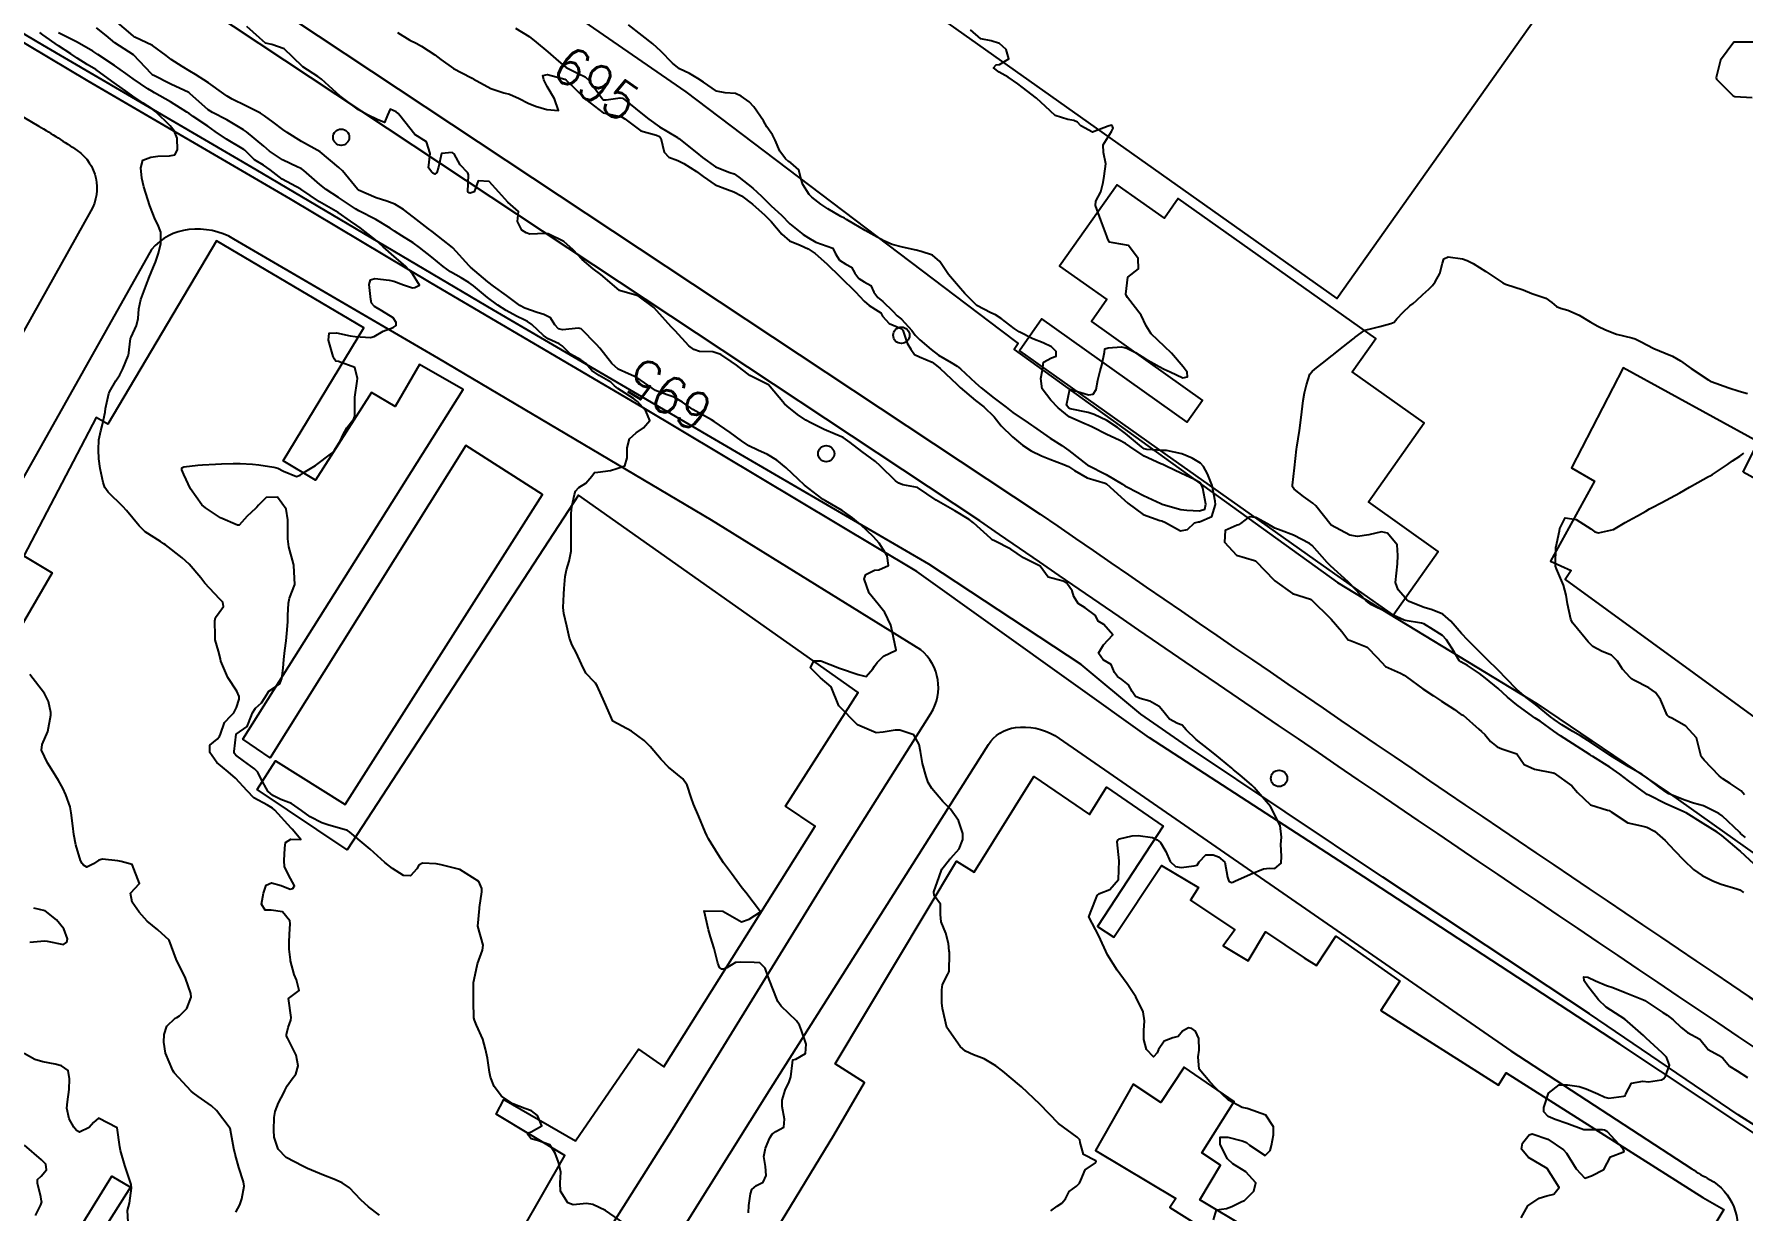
# Model space of a CAD drawing. Header units: metres. Extents: x 286371 to 293043, y 7462578 to 7466404.
# Drawn here: x 287010.4 to 287191.9, y 7465645.5 to 7465770.5 of the extents above; entities that cross this region are included whole.
import ezdxf
from ezdxf.enums import TextEntityAlignment as Align

# ---------------------------------------------------------------- set-up
doc = ezdxf.new("R2010")
doc.units = ezdxf.units.M
doc.header["$MEASUREMENT"] = 0
for name, color, linetype in [('Cotas', 45, 'Continuous'), ('Curvas de Nivel 1m', 11, 'Continuous'), ('Curvas de Nivel 5m', 15, 'Continuous'), ('Divisas', 45, 'Continuous'), ('Edificações', 30, 'Continuous'), ('Linha Férrea', 20, 'Continuous'), ('Postes', 20, 'Continuous'), ('Vias primárias', 230, 'Continuous')]:
    doc.layers.add(name, color=color, linetype=linetype)
doc.styles.add('Style-STANDARD', font='STANDARD.shx')

msp = doc.modelspace()

# ---------------------------------------------------------------- linework, layer by layer
at = {"layer": 'Curvas de Nivel 1m', "flags": 128}
for points, elevation in [([(287047.09, 7465645), (287045.93, 7465645.88), (287045.12, 7465646.64), (287043.9, 7465647.91), (287043.14, 7465648.44), (287042.25, 7465648.84), (287041.15, 7465649.27), (287039.45, 7465649.98), (287039.17, 7465650.11), (287038.95, 7465650.21), (287037.18, 7465651.13), (287036.34, 7465652.03), (287035.93, 7465653.31), (287035.87, 7465654.03), (287035.9, 7465655.39), (287036.02, 7465656.03), (287036.36, 7465656.94), (287036.93, 7465658.02), (287037.06, 7465658.26), (287037.3, 7465658.74), (287037.83, 7465659.49), (287038.2, 7465660), (287038.46, 7465660.88), (287038.24, 7465662), (287037.38, 7465663.76), (287037.24, 7465664.02), (287037.21, 7465664.2), (287037.4, 7465664.96), (287037.68, 7465665.74), (287037.71, 7465666.01), (287037.44, 7465668.01), (287038.57, 7465668.89), (287038.27, 7465670), (287038.05, 7465670.57), (287037.66, 7465672.01), (287037.63, 7465672.14), (287037.52, 7465673.25), (287037.51, 7465674.01), (287037.55, 7465674.82), (287037.62, 7465676), (287037.57, 7465676.28), (287036.8, 7465677.24), (287035.58, 7465677.41), (287034.95, 7465677.41), (287034.58, 7465678.05), (287034.78, 7465679.22), (287035.07, 7465680.05), (287035.63, 7465680.32), (287036.66, 7465680.02), (287037.62, 7465679.64), (287037.91, 7465679.71), (287038.06, 7465680), (287037.64, 7465680.77), (287037.01, 7465682.01), (287036.99, 7465682.68), (287037.06, 7465684.01), (287037.13, 7465684.58), (287037.7, 7465684.94), (287038.76, 7465684.93), (287037.81, 7465686), (287037.72, 7465686.11), (287036, 7465688.03), (287035.75, 7465688.24), (287035.22, 7465688.57), (287033.76, 7465689.35), (287033.06, 7465690.08), (287031.8, 7465691.44), (287031.01, 7465692.11), (287029.83, 7465693.11), (287029.08, 7465694.14), (287029.07, 7465694.92), (287029.87, 7465695.58), (287030.12, 7465695.87), (287030.2, 7465696.12), (287030.65, 7465697.36), (287031.35, 7465698.1), (287031.64, 7465698.36), (287031.92, 7465698.94), (287032.2, 7465699.82), (287032.21, 7465700.09), (287031.94, 7465700.66), (287030.98, 7465702.11), (287030.25, 7465703.86), (287030.2, 7465704.12), (287030.01, 7465704.91), (287029.65, 7465706.13), (287029.63, 7465706.53), (287029.62, 7465708.13), (287029.69, 7465708.5), (287030.07, 7465709.04), (287030.53, 7465709.66), (287030.45, 7465710.12), (287030.09, 7465710.48), (287028.55, 7465712.15), (287028.12, 7465712.71), (287026.87, 7465714.17), (287026.15, 7465714.82), (287024.36, 7465716.21), (287024.18, 7465716.34), (287023.83, 7465716.57), (287022.2, 7465717.6), (287021.57, 7465718.25), (287020.24, 7465719.86), (287019.82, 7465720.28), (287018.27, 7465721.81), (287017.93, 7465722.31), (287017.75, 7465722.84), (287017.43, 7465724.32), (287017.29, 7465725.35), (287017.25, 7465726.32), (287017.3, 7465727.37), (287017.49, 7465728.32), (287017.69, 7465729), (287017.94, 7465730.31), (287018, 7465730.71), (287018.36, 7465732.31), (287018.38, 7465732.35), (287018.43, 7465732.47), (287019.09, 7465733.65), (287019.51, 7465734.29), (287019.85, 7465734.9), (287020.4, 7465736.28), (287020.42, 7465736.34), (287020.49, 7465736.94), (287020.66, 7465738.12), (287020.71, 7465738.27), (287021.27, 7465739.52), (287021.45, 7465740.26), (287021.55, 7465741.27), (287021.75, 7465742.26), (287021.97, 7465742.86), (287022.49, 7465744.25), (287022.52, 7465744.33), (287022.61, 7465744.56), (287023.1, 7465745.76), (287023.29, 7465746.23), (287023.64, 7465747.21), (287023.88, 7465748.22), (287023.88, 7465749.42), (287023.56, 7465750.23), (287023.26, 7465750.79), (287022.72, 7465752.23), (287022.06, 7465754.24), (287021.85, 7465755.17), (287021.76, 7465756.25), (287021.96, 7465757.09), (287022.81, 7465757.41), (287023.54, 7465757.5), (287024.81, 7465757.54), (287025.36, 7465757.64), (287025.63, 7465758.19), (287025.62, 7465759.41), (287025.28, 7465760.2), (287024.86, 7465760.71), (287023.33, 7465762.23), (287022.89, 7465762.56), (287021.99, 7465763.15), (287020.91, 7465763.88), (287020.36, 7465764.27), (287018.93, 7465765.28), (287017.51, 7465766.32), (287016.95, 7465766.71), (287016.04, 7465767.25), (287014.97, 7465767.91), (287014.3, 7465768.36), (287012.99, 7465769.24), (287011.35, 7465770.41), (287011.01, 7465770.64)], 692), ([(287073.07, 7465644.16), (287071.1, 7465645.49), (287069.76, 7465646.16), (287069.11, 7465646.25), (287067.68, 7465646.12), (287067.12, 7465646.32), (287066.32, 7465647.57), (287066.29, 7465648.43), (287066.36, 7465649.57), (287066.11, 7465650.64), (287065.78, 7465651.58), (287065.21, 7465652.47), (287063.88, 7465652.94), (287063.22, 7465653.11), (287062.83, 7465653.62), (287063.05, 7465653.8), (287063.23, 7465653.86), (287064.35, 7465654.49), (287063.9, 7465655.6), (287063.26, 7465656.1), (287062.55, 7465656.34), (287061.27, 7465656.84), (287060.07, 7465657.66), (287059.3, 7465658.66), (287058.9, 7465659.68), (287058.8, 7465660.2), (287058.59, 7465661.69), (287058.38, 7465662.66), (287058.07, 7465663.69), (287057.4, 7465665.21), (287057.18, 7465665.71), (287057.14, 7465665.98), (287057.09, 7465667.71), (287057.09, 7465668.06), (287057.1, 7465669.71), (287057.15, 7465670.03), (287057.5, 7465671.7), (287058.06, 7465673.16), (287058.13, 7465673.7), (287057.56, 7465675.7), (287057.72, 7465677.58), (287057.73, 7465677.7), (287057.97, 7465679.35), (287057.96, 7465679.7), (287057.64, 7465680.47), (287055.65, 7465681.73), (287053.66, 7465682.21), (287053.12, 7465682.32), (287051.66, 7465682.41), (287051.28, 7465682.18), (287051.08, 7465681.8), (287050.41, 7465681.05), (287049.64, 7465681.1), (287048.47, 7465681.84), (287047.66, 7465682.48), (287046.1, 7465683.88), (287045.69, 7465684.23), (287043.94, 7465685.68), (287043.71, 7465685.86), (287043.58, 7465685.92), (287041.72, 7465686.43), (287040.99, 7465686.69), (287039.73, 7465687.33), (287038.8, 7465687.99), (287037.75, 7465688.73), (287036.63, 7465689.15), (287035.77, 7465689.58), (287035.25, 7465690.04), (287034.48, 7465691.38), (287034.19, 7465692.06), (287033.82, 7465692.43), (287032.65, 7465693.27), (287031.84, 7465693.89), (287031.67, 7465694.1), (287031.66, 7465694.28), (287031.86, 7465696.09), (287033.03, 7465696.93), (287033.52, 7465698.07), (287033.6, 7465698.37), (287033.92, 7465698.85), (287034.55, 7465699.43), (287034.94, 7465700.05), (287035.33, 7465700.66), (287035.95, 7465701.05), (287036.53, 7465701.45), (287036.74, 7465702.02), (287036.87, 7465703.13), (287036.94, 7465704.02), (287037.04, 7465704.99), (287037.18, 7465706.02), (287037.26, 7465706.79), (287037.35, 7465708.02), (287037.37, 7465708.71), (287037.45, 7465710.01), (287037.55, 7465710.55), (287038.11, 7465712), (287038, 7465714.01), (287037.97, 7465714.19), (287037.46, 7465716.02), (287037.35, 7465716.85), (287037.36, 7465718.02), (287037.35, 7465718.89), (287037.18, 7465720.02), (287036.25, 7465721.27), (287035.06, 7465721.24), (287034.24, 7465720.44), (287034.08, 7465720.22), (287033.93, 7465720.07), (287033.03, 7465719.27), (287032.21, 7465718.32), (287032.01, 7465718.29), (287030.22, 7465719.1), (287028.6, 7465720.15), (287028.24, 7465720.48), (287027.02, 7465722.17), (287026.3, 7465723.68), (287026.1, 7465724.19), (287026.09, 7465724.4), (287026.31, 7465724.52), (287027.8, 7465724.68), (287028.31, 7465724.7), (287029.67, 7465724.78), (287030.31, 7465724.82), (287031.55, 7465724.86), (287032.31, 7465724.84), (287033.6, 7465724.78), (287034.3, 7465724.71), (287035.87, 7465724.47), (287036.3, 7465724.35), (287036.91, 7465724.03), (287038.29, 7465723.46), (287038.67, 7465723.62), (287039.23, 7465723.99), (287040.3, 7465724.64), (287042.05, 7465725.94), (287042.19, 7465726.08), (287042.33, 7465726.27), (287042.96, 7465727.31), (287043.25, 7465727.92), (287043.63, 7465728.65), (287044.38, 7465729.61), (287044.46, 7465729.82), (287044.47, 7465729.9), (287044.48, 7465731.83), (287044.49, 7465731.9), (287044.74, 7465733.61), (287044.75, 7465733.9), (287044.47, 7465735.06), (287042.73, 7465735.68), (287042.48, 7465735.74), (287042.31, 7465735.94), (287042.19, 7465736.24), (287041.67, 7465737.95), (287041.76, 7465738.71), (287042.53, 7465738.75), (287044, 7465738.43), (287044.52, 7465738.34), (287046.16, 7465738.24), (287046.52, 7465738.34), (287047.48, 7465738.91), (287048.54, 7465739.3), (287048.88, 7465739.5), (287048.88, 7465739.84), (287048.55, 7465740.33), (287047.36, 7465741.07), (287046.57, 7465741.52), (287046.27, 7465741.88), (287046.17, 7465742.29), (287046.02, 7465743.88), (287046.14, 7465744.35), (287046.61, 7465744.5), (287048.13, 7465744.33), (287048.61, 7465744.21), (287049.67, 7465743.83), (287050.6, 7465743.53), (287050.86, 7465743.55), (287051.36, 7465743.8), (287050.62, 7465745.01), (287049.86, 7465745.83), (287048.65, 7465746.84), (287047.49, 7465747.86), (287046.68, 7465748.61), (287045.04, 7465749.9), (287044.7, 7465750.13), (287044.02, 7465750.59), (287042.72, 7465751.51), (287041.97, 7465751.95), (287040.73, 7465752.65), (287038.75, 7465753.99), (287036.77, 7465755.05), (287035.48, 7465756.04), (287034.79, 7465756.53), (287033.84, 7465757.11), (287032.87, 7465758.08), (287032.81, 7465758.14), (287032.7, 7465758.21), (287030.84, 7465759.31), (287029.65, 7465760.13), (287028.86, 7465760.69), (287027.32, 7465761.73), (287026.88, 7465762.02), (287026.65, 7465762.18), (287024.9, 7465763.29), (287023.21, 7465764.23), (287022.92, 7465764.4), (287022.5, 7465764.66), (287020.94, 7465765.71), (287020.15, 7465766.28), (287018.96, 7465767.13), (287017.19, 7465768.32), (287016.98, 7465768.46), (287016.64, 7465768.67), (287014.99, 7465769.6), (287013.44, 7465770.38), (287013.01, 7465770.62)], 693), ([(287086.31, 7465645.27), (287086.34, 7465646.03), (287086.51, 7465647.26), (287086.66, 7465647.74), (287087.14, 7465648.17), (287087.86, 7465648.53), (287088.2, 7465649.24), (287088.1, 7465650.17), (287087.93, 7465651.24), (287088.1, 7465652.14), (287088.57, 7465653.22), (287088.82, 7465653.62), (287089.22, 7465653.88), (287090.06, 7465654.37), (287090.13, 7465655.2), (287089.9, 7465656.57), (287089.9, 7465657.21), (287090.21, 7465658.29), (287090.63, 7465659.19), (287090.81, 7465659.7), (287090.97, 7465661.19), (287091.02, 7465661.52), (287091.35, 7465661.59), (287092.35, 7465662.18), (287092.45, 7465663.17), (287091.94, 7465664.63), (287091.71, 7465665.18), (287091.41, 7465665.66), (287089.78, 7465667.21), (287089.44, 7465667.72), (287088.82, 7465669.22), (287088.4, 7465670.31), (287088.08, 7465671.24), (287087.5, 7465671.8), (287086.91, 7465671.85), (287085.5, 7465671.87), (287084.92, 7465671.86), (287084, 7465671.3), (287083.66, 7465671.14), (287083.49, 7465671.13), (287083.23, 7465671.31), (287083.04, 7465671.77), (287082.67, 7465673.32), (287082.28, 7465674.59), (287082.06, 7465675.33), (287081.58, 7465677.33), (287083.58, 7465677.3), (287085.57, 7465676.16), (287086.39, 7465676.45), (287087.58, 7465677.24), (287086.01, 7465679.27), (287085.62, 7465679.76), (287084.49, 7465681.29), (287083.66, 7465682.45), (287083.08, 7465683.31), (287082.04, 7465684.98), (287081.87, 7465685.33), (287081.71, 7465685.73), (287081.02, 7465687.35), (287080.45, 7465688.67), (287080.2, 7465689.36), (287079.79, 7465690.7), (287079.32, 7465691.37), (287077.82, 7465692.6), (287077.01, 7465693.41), (287075.85, 7465694.79), (287075.22, 7465695.43), (287073.88, 7465696.42), (287071.89, 7465697.48), (287071.02, 7465699.5), (287070.22, 7465701.24), (287070.05, 7465701.51), (287070.01, 7465701.57), (287069.96, 7465701.62), (287069.02, 7465702.58), (287068.56, 7465703.54), (287068, 7465704.77), (287067.58, 7465705.55), (287067.29, 7465706.29), (287066.99, 7465707.56), (287066.69, 7465708.94), (287066.63, 7465709.57), (287066.69, 7465710.98), (287066.73, 7465711.57), (287066.84, 7465712.86), (287066.98, 7465713.56), (287067.25, 7465714.47), (287067.45, 7465715.56), (287067.46, 7465716.28), (287067.45, 7465717.56), (287067.48, 7465718.29), (287067.47, 7465719.56), (287067.54, 7465720.26), (287067.82, 7465721.55), (287067.91, 7465721.91), (287068.28, 7465722.3), (287069.04, 7465722.77), (287069.65, 7465723.52), (287069.93, 7465723.89), (287070.3, 7465723.92), (287071.66, 7465724.13), (287072.31, 7465724.32), (287073.17, 7465724.61), (287073.41, 7465725.47), (287073.4, 7465726.52), (287073.65, 7465727.46), (287074.36, 7465728.13), (287075.15, 7465728.65), (287075.81, 7465729.42), (287075.39, 7465730.44), (287074.5, 7465731.44), (287074.42, 7465731.52), (287074.1, 7465731.76), (287072.43, 7465732.84), (287072.08, 7465733.12), (287071.67, 7465733.49), (287070.45, 7465734.22), (287069.67, 7465734.73), (287068.98, 7465735.53), (287068.48, 7465735.88), (287067.41, 7465736.48), (287066.5, 7465737.37), (287066.19, 7465737.58), (287065.03, 7465738.11), (287064.52, 7465738.47), (287063.27, 7465739.62), (287062.84, 7465739.93), (287062.54, 7465740.08), (287061.67, 7465740.52), (287060.56, 7465741.11), (287059.69, 7465741.68), (287058.58, 7465742.5), (287057.09, 7465743.72), (287056.61, 7465744.09), (287055.77, 7465744.58), (287054.63, 7465745.2), (287053.85, 7465745.77), (287052.65, 7465746.77), (287051.36, 7465747.8), (287050.67, 7465748.3), (287049.46, 7465749.05), (287048.69, 7465749.55), (287048.24, 7465749.85), (287046.71, 7465750.78), (287044.92, 7465751.7), (287044.72, 7465751.8), (287044.56, 7465751.91), (287042.74, 7465753.1), (287041.45, 7465753.95), (287040.76, 7465754.5), (287039.07, 7465755.99), (287038.79, 7465756.19), (287038.44, 7465756.35), (287036.8, 7465757.11), (287035.42, 7465758.05), (287034.82, 7465758.55), (287032.97, 7465760.08), (287032.85, 7465760.17), (287032.64, 7465760.3), (287030.87, 7465761.36), (287029.35, 7465762.14), (287028.89, 7465762.44), (287026.97, 7465764.17), (287026.91, 7465764.21), (287026.84, 7465764.25), (287024.93, 7465765.15), (287023.06, 7465766.12), (287022.94, 7465766.18), (287022.88, 7465766.24), (287020.97, 7465768.26), (287018.99, 7465769.56), (287018.08, 7465770.31), (287017.02, 7465771.15)], 694), ([(287135.72, 7465644.5), (287136.03, 7465645.57), (287137.1, 7465645.72), (287137.65, 7465645.93), (287138.73, 7465646.46), (287138.99, 7465646.58), (287139.12, 7465646.67), (287140.01, 7465647.56), (287140.19, 7465648.44), (287139.16, 7465649.6), (287137.77, 7465650.48), (287137.18, 7465651), (287136.41, 7465652.5), (287136.41, 7465653.3), (287137.22, 7465653.3), (287138.77, 7465652.9), (287139.21, 7465652.73), (287139.55, 7465652.45), (287141.19, 7465651.35), (287141.73, 7465651.89), (287141.87, 7465652.41), (287142.09, 7465653.55), (287142.1, 7465654.41), (287141.26, 7465655.62), (287139.4, 7465656.32), (287139.27, 7465656.34), (287138.75, 7465656.46), (287137.29, 7465657.23), (287135.97, 7465658.5), (287135.31, 7465659.18), (287134.19, 7465660.53), (287134.07, 7465661.82), (287134.19, 7465662.53), (287134.16, 7465663.76), (287133.8, 7465664.54), (287133.4, 7465664.83), (287133.05, 7465664.9), (287132.43, 7465664.56), (287131.97, 7465663.98), (287131.38, 7465663.83), (287130.47, 7465663.49), (287129.88, 7465662.6), (287129.71, 7465662.24), (287129.35, 7465661.83), (287128.58, 7465662.62), (287128.32, 7465663.68), (287128.3, 7465664.62), (287128.36, 7465665.67), (287128.23, 7465666.62), (287127.45, 7465668.2), (287127.18, 7465668.64), (287126.54, 7465669.58), (287125.75, 7465670.66), (287125.49, 7465671.02), (287124.44, 7465672.68), (287123.54, 7465674.69), (287122.45, 7465676.71), (287122.77, 7465677.52), (287123.23, 7465678.7), (287123.34, 7465678.97), (287123.61, 7465679.17), (287124.69, 7465679.61), (287125.63, 7465680.66), (287125.67, 7465682.66), (287125.49, 7465684.67), (287125.53, 7465684.84), (287125.71, 7465684.98), (287127.05, 7465685.31), (287127.71, 7465685.33), (287129.22, 7465685.11), (287129.71, 7465684.88), (287130.08, 7465684.6), (287130.63, 7465683.64), (287131.12, 7465682.58), (287131.66, 7465682.03), (287132.29, 7465681.93), (287133.66, 7465682.13), (287133.99, 7465682.2), (287134.2, 7465682.54), (287134.91, 7465683.29), (287135.68, 7465683.29), (287136.25, 7465683.08), (287136.91, 7465682.5), (287137.2, 7465680.93), (287137.32, 7465680.49), (287137.63, 7465680.35), (287137.75, 7465680.37), (287137.96, 7465680.48), (287139.65, 7465681.25), (287141.02, 7465681.79), (287141.66, 7465681.86), (287142.24, 7465681.82), (287142.88, 7465682.4), (287142.94, 7465683.13), (287142.86, 7465684.4), (287142.94, 7465685.16), (287142.79, 7465686.4), (287141.75, 7465688.41), (287140.03, 7465690.44), (287139.79, 7465690.68), (287138.5, 7465691.78), (287137.82, 7465692.33), (287137.64, 7465692.48), (287135.85, 7465693.98), (287135.19, 7465694.51), (287133.87, 7465695.53), (287132.82, 7465696.55), (287132.39, 7465697.05), (287131.89, 7465697.24), (287131.02, 7465697.7), (287130.31, 7465698.59), (287129.92, 7465699.04), (287128.93, 7465699.61), (287127.93, 7465699.88), (287127.43, 7465700.12), (287127.08, 7465700.64), (287126.67, 7465701.36), (287125.96, 7465701.92), (287125.52, 7465702.22), (287125.18, 7465702.67), (287124.83, 7465703.52), (287123.99, 7465704.01), (287123.48, 7465704.7), (287124.02, 7465705.6), (287125.03, 7465706.67), (287124.05, 7465707.77), (287123.46, 7465708.1), (287123.16, 7465708.7), (287122.08, 7465709.54), (287121.32, 7465709.97), (287120.87, 7465710.74), (287120.7, 7465711.34), (287120.11, 7465712.13), (287119.73, 7465712.36), (287118.13, 7465712.78), (287117.31, 7465713.95), (287116.16, 7465714.51), (287115.54, 7465714.82), (287114.18, 7465715.76), (287112.43, 7465716.63), (287112.19, 7465716.76), (287112.05, 7465716.88), (287110.22, 7465718.55), (287109.75, 7465718.91), (287108.24, 7465719.83), (287106.25, 7465720.96), (287104.27, 7465722.32), (287102.71, 7465722.58), (287102.28, 7465722.76), (287101.91, 7465723.03), (287100.31, 7465724.61), (287099.79, 7465725.06), (287098.33, 7465726.14), (287097.1, 7465727.1), (287096.35, 7465727.62), (287095.5, 7465727.99), (287094.36, 7465728.47), (287092.92, 7465729.17), (287092.38, 7465729.47), (287091.51, 7465730.07), (287090.41, 7465730.95), (287090.14, 7465731.21), (287088.44, 7465733.23), (287086.46, 7465734.22), (287085.02, 7465735.29), (287084.48, 7465735.7), (287083.38, 7465736.42), (287082.5, 7465736.73), (287081.09, 7465736.75), (287080.5, 7465736.97), (287079.98, 7465737.36), (287078.53, 7465738.94), (287078.08, 7465739.39), (287076.56, 7465741.07), (287076.25, 7465741.42), (287074.58, 7465742.66), (287072.94, 7465743.12), (287072.59, 7465743.25), (287072.31, 7465743.48), (287070.62, 7465744.92), (287069.82, 7465745.52), (287068.64, 7465746.54), (287067.69, 7465747.55), (287066.67, 7465748.44), (287065.02, 7465749.25), (287064.69, 7465749.28), (287063.07, 7465749.23), (287062.69, 7465749.36), (287062.24, 7465749.63), (287061.77, 7465750.57), (287061.88, 7465751.64), (287060.74, 7465752.61), (287059.79, 7465753.67), (287058.77, 7465754.83), (287057.58, 7465754.89), (287057.15, 7465753.71), (287056.75, 7465753.57), (287056.63, 7465753.6), (287056.49, 7465753.72), (287056.57, 7465755.51), (287056.48, 7465755.72), (287055.66, 7465756.6), (287055.04, 7465757.74), (287054.82, 7465757.89), (287053.7, 7465757.77), (287053.36, 7465756.34), (287053.21, 7465755.78), (287052.97, 7465755.59), (287052.78, 7465755.69), (287052.67, 7465755.79), (287052.32, 7465756.26), (287052.48, 7465757.79), (287052.08, 7465759.04), (287050.84, 7465759.81), (287049.26, 7465761.84), (287049.08, 7465762.05), (287048.88, 7465762.23), (287048.24, 7465762.5), (287047.95, 7465761.86), (287047.65, 7465761.08), (287046.87, 7465761.39), (287045.83, 7465761.89), (287044.88, 7465762.41), (287042.9, 7465763.93), (287040.93, 7465765.7), (287040.54, 7465765.97), (287038.96, 7465767), (287037.88, 7465768.01), (287036.99, 7465768.9), (287035.67, 7465769.37), (287035, 7465769.5), (287034.34, 7465770.06), (287033.02, 7465771.28)], 696), ([(287049.01, 7465770.64), (287050.34, 7465769.81), (287050.99, 7465769.52), (287051.58, 7465769.2), (287052.97, 7465768.27), (287053.62, 7465767.76), (287054.95, 7465766.83), (287056.8, 7465765.85), (287056.94, 7465765.78), (287057.06, 7465765.71), (287058.92, 7465764.69), (287060.33, 7465764.24), (287060.91, 7465764.09), (287061.94, 7465763.64), (287062.9, 7465763.14), (287063.68, 7465762.82), (287064.89, 7465762.45), (287066.11, 7465762.35), (287065.71, 7465763.58), (287064.92, 7465764.92), (287064.57, 7465765.6), (287064.46, 7465766.09), (287064.94, 7465766.19), (287066.8, 7465765.7), (287066.93, 7465765.58), (287066.95, 7465765.56), (287068.91, 7465763.65), (287069.02, 7465763.53), (287070.88, 7465762.1), (287072.66, 7465761.7), (287072.88, 7465761.66), (287073.18, 7465761.47), (287074.86, 7465760.2), (287076.53, 7465759.74), (287076.85, 7465759.59), (287076.99, 7465759.41), (287077.35, 7465757.94), (287077.84, 7465757.4), (287078.81, 7465757.04), (287079.44, 7465756.74), (287080.78, 7465755.89), (287081.5, 7465755.34), (287082.76, 7465754.46), (287084.08, 7465753.98), (287084.75, 7465753.73), (287085.56, 7465753.28), (287086.73, 7465752.4), (287088.05, 7465751.24), (287088.7, 7465750.56), (287089.83, 7465749.22), (287090.67, 7465748.5), (287091.79, 7465748.06), (287092.66, 7465747.66), (287093.39, 7465747.16), (287094.64, 7465746.05), (287095.1, 7465745.61), (287095.6, 7465745.13), (287096.61, 7465744.13), (287097.13, 7465743.63), (287097.67, 7465743.1), (287098.58, 7465742.1), (287099.13, 7465741.63), (287100.09, 7465741.05), (287100.37, 7465740.86), (287100.56, 7465740.51), (287101.25, 7465739.74), (287102.54, 7465739.21), (287102.72, 7465739.01), (287103.15, 7465737.65), (287103.54, 7465737), (287103.94, 7465736.45), (287104.48, 7465736.19), (287105.81, 7465735.63), (287106.47, 7465735.14), (287106.68, 7465734.95), (287108.44, 7465733.27), (287108.81, 7465732.92), (287110.41, 7465731.56), (287111.31, 7465730.88), (287112.39, 7465729.81), (287113.16, 7465728.85), (287114.36, 7465727.69), (287115.43, 7465726.82), (287116.33, 7465726.2), (287117.44, 7465725.67), (287118.32, 7465725.31), (287119.79, 7465724.75), (287120.31, 7465724.55), (287120.93, 7465724.11), (287122.29, 7465723.32), (287124.21, 7465722.76), (287124.28, 7465722.73), (287124.35, 7465722.68), (287126.26, 7465720.95), (287126.6, 7465720.65), (287128.24, 7465719.45), (287130.01, 7465718.81), (287130.22, 7465718.75), (287130.62, 7465718.59), (287132.2, 7465717.71), (287132.93, 7465717.83), (287133.7, 7465718.54), (287134.1, 7465718.65), (287134.22, 7465718.66), (287135.53, 7465719.21), (287135.91, 7465720.51), (287135.89, 7465720.87), (287135.57, 7465722.51), (287135.06, 7465723.76), (287134.65, 7465724.53), (287134.32, 7465724.89), (287133.45, 7465725.43), (287132.33, 7465725.89), (287130.71, 7465726.22), (287130.34, 7465726.25), (287128.63, 7465726.33), (287128.34, 7465726.43), (287128.07, 7465726.63), (287126.36, 7465728.03), (287125.5, 7465728.67), (287124.39, 7465729.44), (287123.04, 7465730.05), (287122.4, 7465730.26), (287120.49, 7465730.66), (287120.4, 7465730.69), (287120.34, 7465730.75), (287120.09, 7465731.07), (287120.43, 7465732.74), (287122.43, 7465732.14), (287122.91, 7465732.23), (287123.24, 7465732.7), (287123.42, 7465733.72), (287123.65, 7465734.7), (287123.86, 7465735.3), (287124.12, 7465736.69), (287124.16, 7465737.03), (287124.5, 7465737.15), (287125.93, 7465737.24), (287126.5, 7465737.11), (287127.41, 7465736.64), (287128.48, 7465735.99), (287129.92, 7465735.15), (287130.47, 7465734.88), (287131.1, 7465734.58), (287132.45, 7465733.94), (287132.95, 7465734.07), (287132.91, 7465734.56), (287132.47, 7465735.12), (287131.25, 7465736.58), (287130.5, 7465737.29), (287129.07, 7465738.62), (287128.54, 7465739.48), (287128.01, 7465740.63), (287126.58, 7465742.5), (287126.47, 7465742.66), (287126.4, 7465742.85), (287126.61, 7465744.65), (287127.73, 7465745.54), (287127.69, 7465746.64), (287126.66, 7465748.01), (287125.04, 7465748.31), (287124.67, 7465748.37), (287124.48, 7465748.69), (287124.38, 7465748.99), (287123.75, 7465750.7), (287123.18, 7465752.26), (287123.19, 7465752.71), (287123.75, 7465753.7), (287123.99, 7465754.7), (287124.1, 7465755.38), (287124.26, 7465756.69), (287124.03, 7465757.9), (287123.98, 7465758.69), (287124.86, 7465760.12), (287125.05, 7465760.49), (287124.98, 7465760.67), (287124.87, 7465760.8), (287124.5, 7465760.68), (287122.85, 7465760.05), (287121.61, 7465760.73), (287121.25, 7465761.11), (287120.87, 7465761.3), (287120.24, 7465761.39), (287118.88, 7465761.84), (287117.85, 7465762.79), (287116.91, 7465763.65), (287115.38, 7465764.83), (287114.93, 7465765.2), (287113.89, 7465765.91), (287112.95, 7465766.42), (287112.34, 7465766.87), (287112.61, 7465767.22), (287112.96, 7465767.25), (287113.97, 7465767.85), (287113.69, 7465768.85), (287112.99, 7465769.48), (287112.1, 7465769.77), (287111, 7465769.98), (287109.9, 7465770.91)], 696), ([(287193, 7465769.6), (287191.05, 7465769.62), (287191, 7465769.6), (287189.56, 7465767.69), (287189.1, 7465765.86), (287189.16, 7465765.7), (287190.92, 7465763.9), (287191.08, 7465763.83), (287192.92, 7465763.75)], 696), ([(287192.23, 7465685.13), (287191.71, 7465685.56), (287191.61, 7465685.66), (287189.74, 7465687.43), (287189.39, 7465687.69), (287187.76, 7465688.48), (287186.71, 7465688.78), (287185.77, 7465689.08), (287184.09, 7465689.77), (287183.79, 7465689.94), (287183.18, 7465690.4), (287181.81, 7465691.44), (287181.24, 7465691.81), (287179.83, 7465692.63), (287177.91, 7465693.8), (287177.84, 7465693.84), (287177.81, 7465693.86), (287175.86, 7465695.2), (287174.69, 7465695.91), (287173.88, 7465696.38), (287172.73, 7465697.1), (287171.9, 7465697.67), (287171.52, 7465697.96), (287169.92, 7465699.24), (287168.93, 7465700), (287167.95, 7465700.85), (287166.81, 7465702.03), (287165.98, 7465702.87), (287164.75, 7465704.06), (287164.01, 7465704.81), (287162.72, 7465706.09), (287162.04, 7465706.81), (287160.92, 7465708.12), (287160.07, 7465708.84), (287158.93, 7465709.3), (287158.09, 7465709.57), (287157.63, 7465709.72), (287156.5, 7465710.2), (287156.26, 7465710.37), (287156.1, 7465710.56), (287155.34, 7465711.44), (287155.04, 7465712.22), (287155.14, 7465713.21), (287155.26, 7465714.21), (287155.29, 7465715.09), (287155.23, 7465716.21), (287154.2, 7465717.46), (287153.56, 7465717.59), (287152.2, 7465717.28), (287151.01, 7465717.09), (287150.2, 7465717.25), (287148.21, 7465718.32), (287146.59, 7465720.35), (287146.25, 7465720.66), (287145.28, 7465721.35), (287144.27, 7465722.12), (287144.11, 7465722.39), (287144.1, 7465722.57), (287144.3, 7465724.38), (287144.52, 7465726.38), (287144.56, 7465726.6), (287144.85, 7465728.37), (287145.03, 7465729.73), (287145.1, 7465730.36), (287145.24, 7465731.54), (287145.37, 7465732.36), (287145.58, 7465733.23), (287145.95, 7465734.35), (287146.18, 7465734.63), (287146.47, 7465734.86), (287147.3, 7465735.52), (287148.31, 7465736.32), (287148.41, 7465736.4), (287148.5, 7465736.46), (287149.53, 7465737.28), (287150.52, 7465738.06), (287150.64, 7465738.17), (287150.75, 7465738.28), (287151.79, 7465739.01), (287152.54, 7465739.21), (287153.37, 7465739.41), (287154.55, 7465739.72), (287154.89, 7465739.87), (287155.2, 7465740.21), (287155.85, 7465740.92), (287156.58, 7465741.59), (287156.91, 7465741.86), (287157.29, 7465742.18), (287157.96, 7465742.8), (287158.6, 7465743.38), (287158.99, 7465743.78), (287159.25, 7465744.15), (287159.74, 7465745.04), (287160.03, 7465746.14), (287160.19, 7465746.61), (287160.65, 7465746.82), (287162.17, 7465746.59), (287162.65, 7465746.43), (287163.29, 7465746.09), (287164.63, 7465745.25), (287166.46, 7465744.05), (287166.6, 7465743.96), (287166.74, 7465743.9), (287168.59, 7465743.31), (287169.52, 7465742.93), (287170.58, 7465742.57), (287171.01, 7465742.41), (287171.66, 7465741.96), (287172.15, 7465741.53), (287172.57, 7465741.35), (287173.36, 7465741.13), (287174.55, 7465740.62), (287175.74, 7465739.9), (287176.54, 7465739.44), (287177.34, 7465739.07), (287178.53, 7465738.61), (287180.14, 7465738.21), (287180.52, 7465738.1), (287181.07, 7465737.82), (287182.5, 7465737.06), (287183.69, 7465736.59), (287184.49, 7465736.25), (287185.32, 7465735.75), (287186.47, 7465734.94), (287188.33, 7465733.71), (287188.45, 7465733.63), (287188.59, 7465733.56), (287190.44, 7465732.9), (287191.56, 7465732.53), (287192.43, 7465732.31)], 697), ([(287192.13, 7465689.65), (287191.78, 7465690.07), (287190.6, 7465690.88), (287189.81, 7465691.36), (287189.42, 7465691.69), (287187.84, 7465693.35), (287187.52, 7465693.72), (287187.41, 7465694.16), (287187.04, 7465695.73), (287185.89, 7465696.96), (287184.46, 7465697.77), (287184.07, 7465697.94), (287183.91, 7465698.14), (287183.19, 7465699.79), (287182.67, 7465700.52), (287181.95, 7465701.03), (287180.38, 7465701.83), (287180.13, 7465701.99), (287179.97, 7465702.14), (287179.15, 7465703.01), (287178.62, 7465703.86), (287178, 7465704.5), (287177, 7465704.89), (287176.02, 7465705.42), (287175.51, 7465705.9), (287174.05, 7465707.67), (287173.86, 7465707.93), (287173.67, 7465708.32), (287173.32, 7465709.94), (287173.18, 7465710.86), (287172.88, 7465711.94), (287172.15, 7465713.68), (287172.04, 7465713.96), (287172.03, 7465714.08), (287172.08, 7465715.96), (287172.1, 7465716.04), (287172.19, 7465716.4), (287172.46, 7465717.7), (287172.49, 7465717.95), (287173.07, 7465719.1), (287174.23, 7465718.9), (287175.8, 7465717.9), (287176.21, 7465717.6), (287176.61, 7465717.48), (287178.21, 7465717.86), (287179.46, 7465718.6), (287180.23, 7465719.01), (287180.76, 7465719.3), (287181.65, 7465719.81), (287182.02, 7465720.03), (287182.25, 7465720.16), (287183.33, 7465720.71), (287184.26, 7465721.2), (287185.25, 7465721.75), (287186.28, 7465722.35), (287187.17, 7465722.84), (287188.3, 7465723.46), (287188.46, 7465723.54), (287188.72, 7465723.7), (287189.67, 7465724.32), (287190.32, 7465724.76), (287190.86, 7465725.13), (287191.63, 7465725.65), (287192.04, 7465725.94)], 698), ([(287193.66, 7465681.85), (287191.71, 7465683.65), (287191.68, 7465683.67), (287191.55, 7465683.79), (287189.71, 7465685.34), (287189.21, 7465685.69), (287187.73, 7465686.61), (287185.94, 7465687.74), (287185.76, 7465687.83), (287185.61, 7465687.89), (287183.77, 7465688.72), (287181.97, 7465689.62), (287181.78, 7465689.71), (287181.64, 7465689.81), (287179.8, 7465691.14), (287178.88, 7465691.85), (287177.83, 7465692.6), (287176.01, 7465693.72), (287175.84, 7465693.82), (287175.73, 7465693.9), (287173.86, 7465695.12), (287172.58, 7465695.94), (287171.88, 7465696.42), (287170.4, 7465697.47), (287169.9, 7465697.81), (287169.65, 7465697.99), (287167.92, 7465699.21), (287166.96, 7465700.03), (287165.95, 7465700.96), (287164.61, 7465702.06), (287163.97, 7465702.55), (287162.68, 7465703.39), (287161.99, 7465703.8), (287161.82, 7465703.94), (287161.7, 7465704.11), (287161.28, 7465704.85), (287160.46, 7465706.13), (287160.04, 7465706.57), (287159.09, 7465707.2), (287158.06, 7465707.82), (287157.8, 7465707.91), (287156.06, 7465708.18), (287155.98, 7465708.21), (287154.08, 7465709.08), (287152.48, 7465709.86), (287152.09, 7465710.12), (287151.92, 7465710.27), (287150.12, 7465712.17), (287150, 7465712.3), (287148.15, 7465713.97), (287147.77, 7465714.33), (287146.18, 7465716.13), (287145.9, 7465716.36), (287144.2, 7465717.24), (287142.88, 7465717.73), (287142.21, 7465717.99), (287141.43, 7465718.43), (287140.22, 7465719.13), (287139.49, 7465719.19), (287138.56, 7465718.47), (287138.35, 7465718.33), (287138.21, 7465718.29), (287136.96, 7465717.73), (287136.89, 7465716.49), (287138.16, 7465715.12), (287140.05, 7465714.55), (287140.16, 7465714.51), (287140.24, 7465714.44), (287142.13, 7465712.51), (287142.23, 7465712.41), (287144.1, 7465711.03), (287146.01, 7465710.45), (287146.09, 7465710.41), (287146.16, 7465710.35), (287148.07, 7465708.47), (287148.2, 7465708.32), (287149.34, 7465707.01), (287149.88, 7465706.3), (287150.03, 7465706.14), (287150.27, 7465706.05), (287152.02, 7465705.36), (287153.09, 7465704.25), (287153.99, 7465703.3), (287155.59, 7465702.6), (287155.98, 7465702.37), (287156.2, 7465702.2), (287157.95, 7465700.92), (287159.07, 7465700.16), (287159.93, 7465699.61), (287161.3, 7465698.73), (287161.91, 7465698.27), (287162.01, 7465698.21), (287162.25, 7465698.11), (287163.88, 7465696.64), (287164.18, 7465696.38), (287164.53, 7465696.07), (287165.13, 7465695.33), (287165.85, 7465694.77), (287166.33, 7465694.53), (287167.84, 7465694.06), (287167.92, 7465694.01), (287168.71, 7465692.89), (287169.82, 7465692.37), (287171.78, 7465691.99), (287171.81, 7465691.98), (287171.89, 7465691.95), (287173.79, 7465690.63), (287174.38, 7465689.92), (287175.76, 7465688.61), (287177.58, 7465688.04), (287177.76, 7465687.98), (287177.94, 7465687.86), (287179.74, 7465686.69), (287181.18, 7465686.36), (287181.73, 7465686.22), (287182.56, 7465685.79), (287183.7, 7465684.8), (287184.7, 7465683.76), (287185.67, 7465682.72), (287186.7, 7465681.73), (287187.64, 7465681.09), (287188.84, 7465680.49), (287189.63, 7465680.16), (287191.3, 7465679.66), (287191.62, 7465679.57), (287192, 7465679.27)], 696), ([(287031.85, 7465645.34), (287032.27, 7465646.09), (287032.46, 7465646.74), (287032.74, 7465648.08), (287032.67, 7465648.55), (287032.16, 7465650.09), (287031.78, 7465651.5), (287031.64, 7465652.1), (287031.29, 7465654.05), (287031.28, 7465654.1), (287031.24, 7465654.21), (287029.77, 7465656.13), (287029.27, 7465656.61), (287027.83, 7465657.61), (287027.29, 7465658), (287027.11, 7465658.17), (287025.32, 7465660.09), (287025.24, 7465660.2), (287025.15, 7465660.37), (287024.37, 7465662.21), (287024.2, 7465663.38), (287024.23, 7465664.21), (287024.51, 7465665.1), (287025.41, 7465665.93), (287025.58, 7465666.02), (287025.86, 7465666.19), (287026.63, 7465666.98), (287027.08, 7465668.17), (287027.06, 7465668.56), (287026.49, 7465670.18), (287025.5, 7465672.19), (287024.74, 7465674.21), (287023.55, 7465675.31), (287022.43, 7465676.24), (287021.58, 7465677.2), (287020.83, 7465678.27), (287020.65, 7465679.23), (287021.62, 7465680.25), (287020.81, 7465682.27), (287019.67, 7465682.59), (287019.31, 7465682.64), (287017.67, 7465682.81), (287017.27, 7465682.72), (287016.73, 7465682.33), (287016.01, 7465681.98), (287015.66, 7465682.2), (287015.53, 7465682.35), (287015.35, 7465682.67), (287014.83, 7465684.36), (287014.63, 7465685.44), (287014.53, 7465686.36), (287014.36, 7465687.75), (287014.23, 7465688.37), (287013.77, 7465689.67), (287013.45, 7465690.38), (287012.99, 7465691.19), (287012.24, 7465692.4), (287011.82, 7465693.05), (287011.19, 7465694.41), (287011.25, 7465695.02), (287011.87, 7465696.4), (287012.17, 7465698.13), (287012.17, 7465698.4), (287011.92, 7465699.59), (287011.53, 7465700.41), (287009.96, 7465702.43)], 691), ([(287168.38, 7465644.72), (287169.11, 7465645.99), (287170.29, 7465646.81), (287171.13, 7465647.07), (287171.85, 7465647.23), (287172.44, 7465647.94), (287171.17, 7465649.96), (287169.19, 7465651.13), (287168.43, 7465652.01), (287168.55, 7465652.67), (287169.23, 7465653.54), (287169.57, 7465653.65), (287171.22, 7465653.07), (287172.9, 7465651.94), (287173.2, 7465651.6), (287174.24, 7465649.92), (287175.16, 7465648.94), (287175.87, 7465649.18), (287177.17, 7465649.87), (287177.87, 7465651.19), (287179.2, 7465651.69), (287179.31, 7465651.74), (287179.33, 7465651.84), (287179.21, 7465652.09), (287177.58, 7465653.87), (287177.24, 7465654.04), (287177.04, 7465654.07), (287175.24, 7465654.06), (287175.06, 7465654.09), (287173.25, 7465654.73), (287172.02, 7465655.18), (287171.26, 7465655.48), (287170.8, 7465655.97), (287170.8, 7465656.44), (287171.29, 7465657.96), (287172.42, 7465658.84), (287173.31, 7465658.86), (287174.56, 7465658.66), (287175.3, 7465658.44), (287176.54, 7465657.89), (287177.29, 7465657.55), (287177.71, 7465657.45), (287179.29, 7465657.64), (287179.43, 7465657.7), (287179.49, 7465657.84), (287180.12, 7465659.03), (287181.32, 7465659.23), (287181.93, 7465659.19), (287183.32, 7465659.39), (287183.56, 7465659.54), (287183.73, 7465659.78), (287184.16, 7465660.96), (287183.83, 7465661.78), (287183.36, 7465662.24), (287181.68, 7465663.81), (287181.39, 7465664.09), (287179.41, 7465665.84), (287177.43, 7465667.09), (287176.61, 7465667.89), (287175.47, 7465669.34), (287175.08, 7465669.91), (287175.06, 7465670.33), (287175.48, 7465670.29), (287176.29, 7465669.89), (287177.47, 7465669.39), (287178.13, 7465669.19), (287179.46, 7465668.67), (287181.39, 7465667.87), (287181.44, 7465667.86), (287181.48, 7465667.85), (287181.52, 7465667.81), (287183.43, 7465666.53), (287183.9, 7465666.25), (287184.54, 7465665.77), (287185.4, 7465664.93), (287186.08, 7465664.42), (287187.38, 7465663.71), (287188.26, 7465662.6), (287189.36, 7465661.99), (287189.82, 7465661.68), (287190.53, 7465660.85), (287191.33, 7465660.35), (287192.43, 7465659.64)], 697), ([(287010.55, 7465644.96), (287011.11, 7465646.12), (287011.21, 7465646.32), (287011.22, 7465646.41), (287011.21, 7465646.51), (287011.12, 7465646.97), (287010.78, 7465648.42), (287010.76, 7465648.81), (287011.15, 7465649.14), (287011.74, 7465649.84), (287011.65, 7465650.41), (287011.18, 7465650.9), (287009.4, 7465652.44)], 689)]:
    msp.add_lwpolyline(points, dxfattribs=dict(at, elevation=elevation))
at = {"layer": 'Curvas de Nivel 5m', "flags": 128}
for points, elevation in [([(287118.41, 7465645.47), (287119.11, 7465645.97), (287119.58, 7465646.29), (287120, 7465646.75), (287120.38, 7465647.51), (287121.14, 7465648.09), (287121.47, 7465648.41), (287121.62, 7465648.73), (287122.08, 7465649.81), (287123.18, 7465650.58), (287123.24, 7465650.7), (287123.23, 7465650.75), (287123.19, 7465650.78), (287121.91, 7465651.44), (287121.55, 7465652.73), (287121.49, 7465653), (287121.22, 7465653.3), (287119.24, 7465654.76), (287117.27, 7465656.79), (287115.3, 7465658.64), (287115.1, 7465658.83), (287113.33, 7465660.31), (287112.58, 7465660.87), (287111.34, 7465661.6), (287110.2, 7465662.05), (287109.36, 7465662.43), (287108.78, 7465662.92), (287107.39, 7465664.94), (287106.91, 7465666.95), (287106.84, 7465667.55), (287106.83, 7465668.95), (287106.91, 7465669.51), (287107.49, 7465670.6), (287107.6, 7465670.83), (287107.63, 7465670.94), (287107.67, 7465672.79), (287107.66, 7465672.94), (287107.64, 7465673.06), (287107.54, 7465673.88), (287107.28, 7465674.95), (287106.79, 7465676.17), (287106.71, 7465676.95), (287106.7, 7465678.05), (287106.02, 7465678.97), (287106.01, 7465679.35), (287106.55, 7465680.95), (287106.84, 7465681.76), (287107.67, 7465682.78), (287107.75, 7465682.86), (287107.81, 7465682.93), (287108.68, 7465683.93), (287109.08, 7465684.91), (287109.06, 7465685.57), (287108.61, 7465686.92), (287107.75, 7465688.13), (287106.94, 7465688.95), (287105.78, 7465690.35), (287105.41, 7465690.97), (287105.19, 7465691.59), (287104.78, 7465692.98), (287104.57, 7465694.26), (287104.45, 7465694.99), (287103.87, 7465696.03), (287102.37, 7465696.52), (287101.88, 7465696.53), (287100.62, 7465696.3), (287099.87, 7465696.25), (287097.88, 7465697.08), (287095.92, 7465699.11), (287095.1, 7465701.13), (287093.97, 7465702.1), (287092.88, 7465703.16), (287093.25, 7465703.9), (287094, 7465703.89), (287095.98, 7465703.11), (287097.97, 7465702.44), (287098.82, 7465702.22), (287099.51, 7465703.06), (287099.71, 7465703.34), (287099.99, 7465703.7), (287100.65, 7465704.4), (287102.01, 7465705.02), (287101.56, 7465707.03), (287101.41, 7465707.68), (287100.79, 7465709.04), (287100.09, 7465709.92), (287099.13, 7465711.07), (287098.6, 7465712.61), (287098.77, 7465713.07), (287099.69, 7465713.51), (287100.14, 7465713.57), (287101.17, 7465714.02), (287101.04, 7465715.04), (287100.18, 7465716.4), (287099.59, 7465717.06), (287098.21, 7465718.36), (287097.34, 7465719.1), (287096.24, 7465719.87), (287094.5, 7465720.89), (287094.25, 7465721.04), (287094.11, 7465721.15), (287092.27, 7465722.57), (287091.6, 7465723.18), (287090.3, 7465724.41), (287089.31, 7465725.22), (287088.33, 7465725.83), (287087.31, 7465726.27), (287086.34, 7465726.74), (287085.57, 7465727.28), (287084.37, 7465728.14), (287082.67, 7465729.32), (287082.39, 7465729.51), (287082.04, 7465729.68), (287080.4, 7465730.58), (287079.28, 7465731.37), (287078.42, 7465731.91), (287077.68, 7465732.14), (287076.43, 7465732.62), (287075.24, 7465733.43), (287074.45, 7465733.99), (287073.54, 7465734.37), (287072.47, 7465734.88), (287071.77, 7465735.49), (287070.5, 7465737.12), (287070.17, 7465737.51), (287068.53, 7465739.17), (287068.23, 7465739.24), (287066.53, 7465739.05), (287066.11, 7465739.15), (287065.74, 7465739.58), (287065.28, 7465740.33), (287064.55, 7465740.67), (287063.85, 7465740.9), (287062.56, 7465741.35), (287062.01, 7465741.64), (287060.58, 7465742.72), (287059.22, 7465743.69), (287058.61, 7465744.16), (287056.76, 7465745.72), (287056.64, 7465745.84), (287054.88, 7465747.75), (287054.67, 7465747.96), (287053.87, 7465748.57), (287052.69, 7465749.5), (287052.32, 7465749.79), (287050.71, 7465751.04), (287049.65, 7465751.83), (287048.73, 7465752.4), (287047.87, 7465752.73), (287046.74, 7465753.07), (287044.87, 7465753.9), (287044.76, 7465754), (287043.16, 7465755.93), (287042.79, 7465756.3), (287040.81, 7465757.96), (287038.83, 7465759.06), (287037.28, 7465760.02), (287036.85, 7465760.32), (287035.79, 7465761.11), (287034.87, 7465761.8), (287034.46, 7465762.06), (287032.9, 7465762.86), (287031.45, 7465763.56), (287030.91, 7465763.87), (287030.56, 7465764.12), (287028.93, 7465765.31), (287027.56, 7465766.17), (287026.95, 7465766.52), (287026.13, 7465767.02), (287024.97, 7465767.78), (287024.43, 7465768.21), (287022.99, 7465769.27), (287021.12, 7465770.14), (287021, 7465770.21), (287020.93, 7465770.27), (287019.03, 7465771.91)], 695), ([(287061.56, 7465771.1), (287063, 7465770.21), (287063.75, 7465769.61), (287064.98, 7465768.57), (287066.13, 7465767.58), (287066.95, 7465766.93), (287068.21, 7465766.28), (287068.94, 7465765.93), (287069.39, 7465765.53), (287070.77, 7465763.64), (287070.87, 7465763.5), (287070.9, 7465763.47), (287070.94, 7465763.47), (287071.19, 7465763.5), (287072.68, 7465763.7), (287072.91, 7465763.65), (287073.18, 7465763.47), (287074.88, 7465762.1), (287075.73, 7465761.43), (287076.86, 7465760.63), (287078.76, 7465759.47), (287078.84, 7465759.42), (287078.9, 7465759.38), (287080.81, 7465757.87), (287081.42, 7465757.35), (287082.79, 7465756.36), (287084.31, 7465755.77), (287084.78, 7465755.62), (287085.27, 7465755.29), (287086.76, 7465754.09), (287087.68, 7465753.25), (287088.73, 7465752.24), (287089.8, 7465751.22), (287090.7, 7465750.33), (287092.11, 7465749.18), (287092.68, 7465748.82), (287093.46, 7465748.37), (287094.67, 7465747.94), (287095.26, 7465747.73), (287095.54, 7465747.13), (287095.98, 7465746.45), (287096.64, 7465746.03), (287097.25, 7465745.71), (287097.62, 7465745.09), (287098.04, 7465744.51), (287098.61, 7465744.14), (287099.29, 7465743.75), (287099.63, 7465743.06), (287100.03, 7465742.5), (287100.58, 7465742.08), (287101.64, 7465741.03), (287102.09, 7465740.55), (287102.55, 7465740.19), (287103.67, 7465739), (287104.02, 7465738.49), (287104.51, 7465738.01), (287105.73, 7465736.97), (287106.49, 7465736.36), (287107.83, 7465735.58), (287108.47, 7465735.21), (287108.83, 7465734.92), (287110.44, 7465733.41), (287111.03, 7465732.89), (287112.42, 7465731.79), (287113.67, 7465730.85), (287114.4, 7465730.29), (287116.02, 7465729.17), (287116.38, 7465728.94), (287116.57, 7465728.8), (287118.36, 7465727.55), (287119.59, 7465726.76), (287120.34, 7465726.24), (287122.28, 7465724.72), (287122.31, 7465724.69), (287122.36, 7465724.67), (287124.3, 7465723.68), (287126.05, 7465722.66), (287126.28, 7465722.5), (287126.64, 7465722.29), (287128.27, 7465721.44), (287130.1, 7465720.6), (287130.25, 7465720.53), (287130.35, 7465720.5), (287132.24, 7465719.98), (287132.89, 7465719.9), (287134.23, 7465719.82), (287134.77, 7465720), (287134.88, 7465720.52), (287134.57, 7465722.24), (287134.48, 7465722.53), (287134.29, 7465722.8), (287133.68, 7465723.16), (287132.3, 7465723.81), (287130.69, 7465724.59), (287130.32, 7465724.74), (287130.11, 7465724.81), (287128.33, 7465725.63), (287126.82, 7465726.65), (287126.35, 7465726.99), (287125.68, 7465727.34), (287124.36, 7465727.93), (287122.84, 7465728.71), (287122.38, 7465728.94), (287122.04, 7465729.06), (287120.39, 7465729.8), (287119.2, 7465730.76), (287118.42, 7465731.57), (287117.49, 7465732.79), (287117.36, 7465733.88), (287117.53, 7465734.79), (287117.65, 7465735.61), (287118.48, 7465736.09), (287118.98, 7465736.27), (287119.01, 7465736.77), (287118.5, 7465737.25), (287117.62, 7465737.67), (287116.51, 7465738.09), (287115.07, 7465738.83), (287114.53, 7465739.19), (287113.15, 7465740.25), (287112.55, 7465740.64), (287112.05, 7465740.87), (287110.57, 7465741.65), (287109.29, 7465742.91), (287108.61, 7465743.68), (287107.55, 7465744.94), (287106.64, 7465746.31), (287105.84, 7465746.97), (287104.66, 7465747.39), (287104.12, 7465747.53), (287102.67, 7465747.83), (287101.57, 7465748.13), (287100.68, 7465748.5), (287099.64, 7465749.06), (287098.69, 7465749.6), (287097.5, 7465750.3), (287096.71, 7465750.78), (287096.51, 7465750.9), (287096.12, 7465751.11), (287094.73, 7465751.9), (287093.99, 7465752.41), (287093.02, 7465753.16), (287092.75, 7465753.44), (287092.07, 7465754.49), (287091.85, 7465755.18), (287091.64, 7465756.04), (287090.8, 7465756.8), (287090.54, 7465756.94), (287090.23, 7465757.21), (287089.65, 7465758.05), (287089.13, 7465759.22), (287088.84, 7465759.77), (287088.25, 7465760.63), (287087.9, 7465761.24), (287086.89, 7465762.73), (287086.36, 7465763.27), (287085.52, 7465763.89), (287084.92, 7465764.15), (287083.83, 7465764.22), (287082.92, 7465764.41), (287081.53, 7465765.35), (287080.94, 7465765.77), (287080.03, 7465766.28), (287078.96, 7465766.79), (287078.23, 7465767.4), (287076.98, 7465768.66), (287076.16, 7465769.43), (287075.01, 7465770.33), (287073.54, 7465771.47)], 695), ([(287009.95, 7465674.01), (287011.53, 7465674.16), (287011.81, 7465674.12), (287013.53, 7465673.77), (287013.89, 7465674), (287013.96, 7465674.37), (287013.55, 7465675.41), (287012.79, 7465676.39), (287011.59, 7465677.33), (287010.39, 7465677.62)], 690), ([(287020.41, 7465644.27), (287020.33, 7465645.51), (287020.54, 7465646.27), (287020.76, 7465647.89), (287020.71, 7465648.26), (287020.51, 7465648.91), (287020.05, 7465650.27), (287019.6, 7465651.88), (287019.51, 7465652.28), (287019.23, 7465654.28), (287017.25, 7465655.33), (287016.71, 7465654.85), (287016.25, 7465654.33), (287015.23, 7465653.81), (287014.9, 7465654.02), (287014.63, 7465654.36), (287014.12, 7465655.24), (287013.87, 7465656.37), (287013.95, 7465657.05), (287014.14, 7465658.36), (287014.18, 7465659.5), (287014.01, 7465660.36), (287013.33, 7465660.88), (287012.66, 7465661.06), (287011.34, 7465661.28), (287010.47, 7465661.55), (287009.35, 7465662.17)], 690)]:
    msp.add_lwpolyline(points, dxfattribs=dict(at, elevation=elevation))
at = {"layer": 'Divisas'}
msp.add_lwpolyline([(286945.71, 7465875.91), (286941.8, 7465870.14), (286989.76, 7465835.74), (286986.65, 7465830.09), (287027.47, 7465801.1), (287052.85, 7465782.86), (287079.66, 7465764.32), (287113.07, 7465739.01), (287114.94, 7465737.62), (287114.52, 7465736.96), (287148.88, 7465712.21), (287170.09, 7465699.34), (287184.02, 7465689.91), (287201.48, 7465677.5), (287215.22, 7465667.55), (287228.17, 7465660), (287229.97, 7465660.67), (287237.05, 7465653.29), (287246.02, 7465647.16, 0.010986), (287262.74, 7465636.25, -0.013374), (287268.29, 7465632.59, 0.179161), (287272.81, 7465631.42, 0.163467), (287276.47, 7465633.07, 0.13967), (287278.82, 7465636.95, -3.535766)], format="xyb", dxfattribs=at)
msp.add_lwpolyline([(287204.58, 7465647.33), (287191.44, 7465655.66), (287175.66, 7465666.38), (287153.69, 7465680.93), (287132.93, 7465694.81), (287127.99, 7465698.23), (287121.66, 7465703.51), (287105.47, 7465714.16), (287085.87, 7465725.55), (287059.2, 7465741.13), (287034, 7465756.04), (287011.35, 7465769.31), (286980.18, 7465787.75), (286958.02, 7465801.03), (286935.38, 7465814.85), (286919.69, 7465825.45), (286912.72, 7465819.28)], dxfattribs=at)
at = {"layer": 'Edificações'}
for points in [[(287065.85, 7465857.75), (287039.14, 7465820.02), (287148.82, 7465742.37), (287175.53, 7465780.11)], [(287147.36, 7465713.99), (287154.79, 7465708.73), (287159.59, 7465715.51), (287152.16, 7465720.77), (287158.1, 7465729.16), (287150.44, 7465734.58), (287152.96, 7465738.13), (287131.97, 7465752.99), (287130.5, 7465750.92), (287125.49, 7465754.47), (287119.36, 7465745.81), (287124.37, 7465742.26), (287122.73, 7465739.94), (287134.55, 7465731.56), (287134.55, 7465731.56), (287132.92, 7465729.26), (287132.92, 7465729.26), (287117.46, 7465740.21), (287115.08, 7465736.84), (287130.54, 7465725.89), (287139.7, 7465719.41)], [(287191.97, 7465723.94), (287193.57, 7465727.17), (287179.23, 7465735.03), (287173.73, 7465724.41), (287176.19, 7465722.98), (287171.51, 7465714.47), (287173.72, 7465713.5), (287173.06, 7465712.52), (287232.57, 7465669.24), (287241.04, 7465665.06), (287254.37, 7465689.59)]]:
    msp.add_lwpolyline(points, close=True, dxfattribs=at)
for points in [[(287059.81, 7465639.16), (287066.78, 7465651.33), (287059.49, 7465655.73), (287060.31, 7465657.3), (287067.93, 7465652.89), (287074.61, 7465662.65), (287077.3, 7465660.78), (287093.38, 7465686.32), (287090.24, 7465688.44), (287097.95, 7465700.54), (287068.25, 7465721.48), (287043.68, 7465683.82), (287034.09, 7465690.21), (287036.07, 7465693.26), (287043.44, 7465688.62), (287064.41, 7465721.55), (287056.28, 7465726.78), (287035.5, 7465693.59), (287032.6, 7465695.59), (287055.99, 7465732.73), (287051.35, 7465735.37), (287048.78, 7465730.91), (287046.27, 7465732.41), (287040.29, 7465723.09), (287036.88, 7465725.15), (287045.43, 7465739.28), (287029.79, 7465748.5), (287018.23, 7465729.02), (287017, 7465729.74), (287009.31, 7465715.06), (287012.34, 7465713.26), (287008.36, 7465706.42)], [(287088.82, 7465642.73), (287095.36, 7465653.5), (287098.62, 7465659.1), (287095.52, 7465661.07), (287108.41, 7465682.63), (287110.27, 7465681.46), (287116.62, 7465691.59), (287122.52, 7465687.58), (287124.33, 7465690.49), (287130.35, 7465686.33), (287123.39, 7465675.67), (287125.13, 7465674.54), (287130.2, 7465682.17), (287134.1, 7465679.82), (287133.27, 7465678.46), (287137.96, 7465675.32), (287136.75, 7465673.62), (287139.39, 7465672.04), (287141.25, 7465675.1), (287145.33, 7465672.33), (287146.65, 7465671.53), (287148.71, 7465674.64), (287155.52, 7465669.85), (287153.49, 7465666.74), (287166, 7465658.82), (287166.81, 7465660.12), (287187.7, 7465646.87), (287189.93, 7465645.6), (287181.92, 7465632.31)], [(287139.47, 7465643.52), (287134.26, 7465646.65), (287136.44, 7465650.31), (287134.47, 7465651.64), (287137.91, 7465657.1), (287132.58, 7465660.74), (287130.13, 7465656.98), (287127.18, 7465658.92), (287123.16, 7465651.88), (287131.7, 7465646.79), (287131.06, 7465645.84), (287139.93, 7465640.27)], [(287010.73, 7465636.3), (287018.66, 7465649.14), (287020.64, 7465647.99), (287012.84, 7465635.61)]]:
    msp.add_lwpolyline(points, dxfattribs=at)
at = {"layer": 'Linha Férrea'}
for points in [[(286381.9, 7466191.54, -0.034817), (286483.63, 7466136.23), (286637.59, 7466036.03), (286881.46, 7465875.71), (287117.31, 7465719.49, 0.005418), (287238.16, 7465637.94, 0.010292), (287320.61, 7465583.02, 0.018788), (287399.32, 7465533.46, 0.057979), (287521.87, 7465481.39), (287711.72, 7465426.48, -0.002898), (287879.49, 7465377.76), (287927.28, 7465363.25), (287977.96, 7465347.67), (288011.31, 7465337.66), (288037.94, 7465330.83), (288090.19, 7465315.26), (288107.16, 7465310.12)], [(287835.18, 7465381.47, 0.010304), (287693.16, 7465427.51), (287537.99, 7465472.45, -0.040382), (287441.99, 7465506.86, -0.042368), (287320.57, 7465578.57, -0.008489), (287246.96, 7465627.06, -0.004773), (287110.87, 7465718.76), (286883.88, 7465869.13), (286836.14, 7465900.58), (286681.72, 7466001.99, 0.002623), (286488.21, 7466128.28, 0.036116), (286381.9, 7466186.94, 0.036116)]]:
    msp.add_lwpolyline(points, format="xyb", dxfattribs=at)
at = {"layer": 'Postes'}
for centre in [(287043.03, 7465759.52), (287102.55, 7465738.48), (287094.56, 7465725.9), (287142.67, 7465691.41)]:
    msp.add_circle(centre, 0.866, dxfattribs=at)
at = {"layer": 'Vias primárias'}
for points in [[(286970.42, 7465784.63), (287010.9, 7465760.7, -0.016529), (287014.98, 7465758.11, -0.394202), (287016.42, 7465751.68), (287002.35, 7465726.52), (286989.19, 7465703.42), (286968.85, 7465666.94), (286966.3, 7465662.12, -0.066675), (286964.61, 7465659.75, -0.351307), (286958.6, 7465658.89), (286929.44, 7465675.41), (286909.97, 7465686.64, -0.102912), (286903.59, 7465692.32, -0.213468), (286902.22, 7465698.53), (286919, 7465737.54), (286943.19, 7465789.19, -0.131183), (286945.9, 7465792.42, -0.294667), (286956.52, 7465792.82)], [(286983.15, 7465644.73), (287041.23, 7465612.06, 0.016763), (287044.3, 7465610.47, 0.313094), (287051.31, 7465611.61), (287063.31, 7465630.58), (287078.22, 7465654.15), (287095.74, 7465682.56), (287105.68, 7465698.31, 0.375901), (287104.62, 7465705.07), (287082.37, 7465718.85), (287053.36, 7465736.01), (287031.63, 7465748.7, 0.161774), (287026.86, 7465749.71, 0.190162), (287022.89, 7465747.6), (287006.29, 7465718.16), (286983.56, 7465677.87), (286972.64, 7465658.64, 0.217284), (286972.05, 7465651.89, 0.203198), (286973.61, 7465650.17)]]:
    msp.add_lwpolyline(points, format="xyb", close=True, dxfattribs=at)
msp.add_lwpolyline([(287200.48, 7465648.85), (287178.89, 7465663.16), (287151.69, 7465680.94), (287128.92, 7465695.71), (287104.19, 7465713.38), (287075.01, 7465730.85), (287052.6, 7465744.03), (287037.64, 7465752.92), (287016.16, 7465765.46), (286999.08, 7465775.67)], dxfattribs=at)
for points in [[(287071.13, 7465630.47), (287088.67, 7465658.51), (287111.79, 7465694.99, -0.225298), (287114.67, 7465696.81, -0.159711), (287118.84, 7465695.98), (287118.84, 7465695.98), (287167.29, 7465662.47)], [(287167.29, 7465662.47), (287186.54, 7465649.92, 0.019695), (287188.41, 7465648.8, -0.35977), (287191.12, 7465642.04), (287172.87, 7465614.99), (287157.76, 7465590.72), (287140.9, 7465563.77, -0.083061), (287138.09, 7465560.6, -0.281119), (287133.4, 7465559.98), (287096, 7465580.72), (287059.05, 7465601.65), (287056.88, 7465608.14), (287064.5, 7465620.43), (287071.13, 7465630.47)]]:
    msp.add_lwpolyline(points, format="xyb", dxfattribs=at)

# ---------------------------------------------------------------- texts
at = {"layer": 'Cotas', "style": 'Style-STANDARD'}
for rotation, p in [(325.6545, (287070.16, 7465765.22, 695)), (148.2502, (287077.86, 7465732.15, 695))]:
    msp.add_text('695', height=4, rotation=rotation, dxfattribs=at).set_placement(p, align=Align.MIDDLE_CENTER)

doc.saveas('drawing.dxf')
